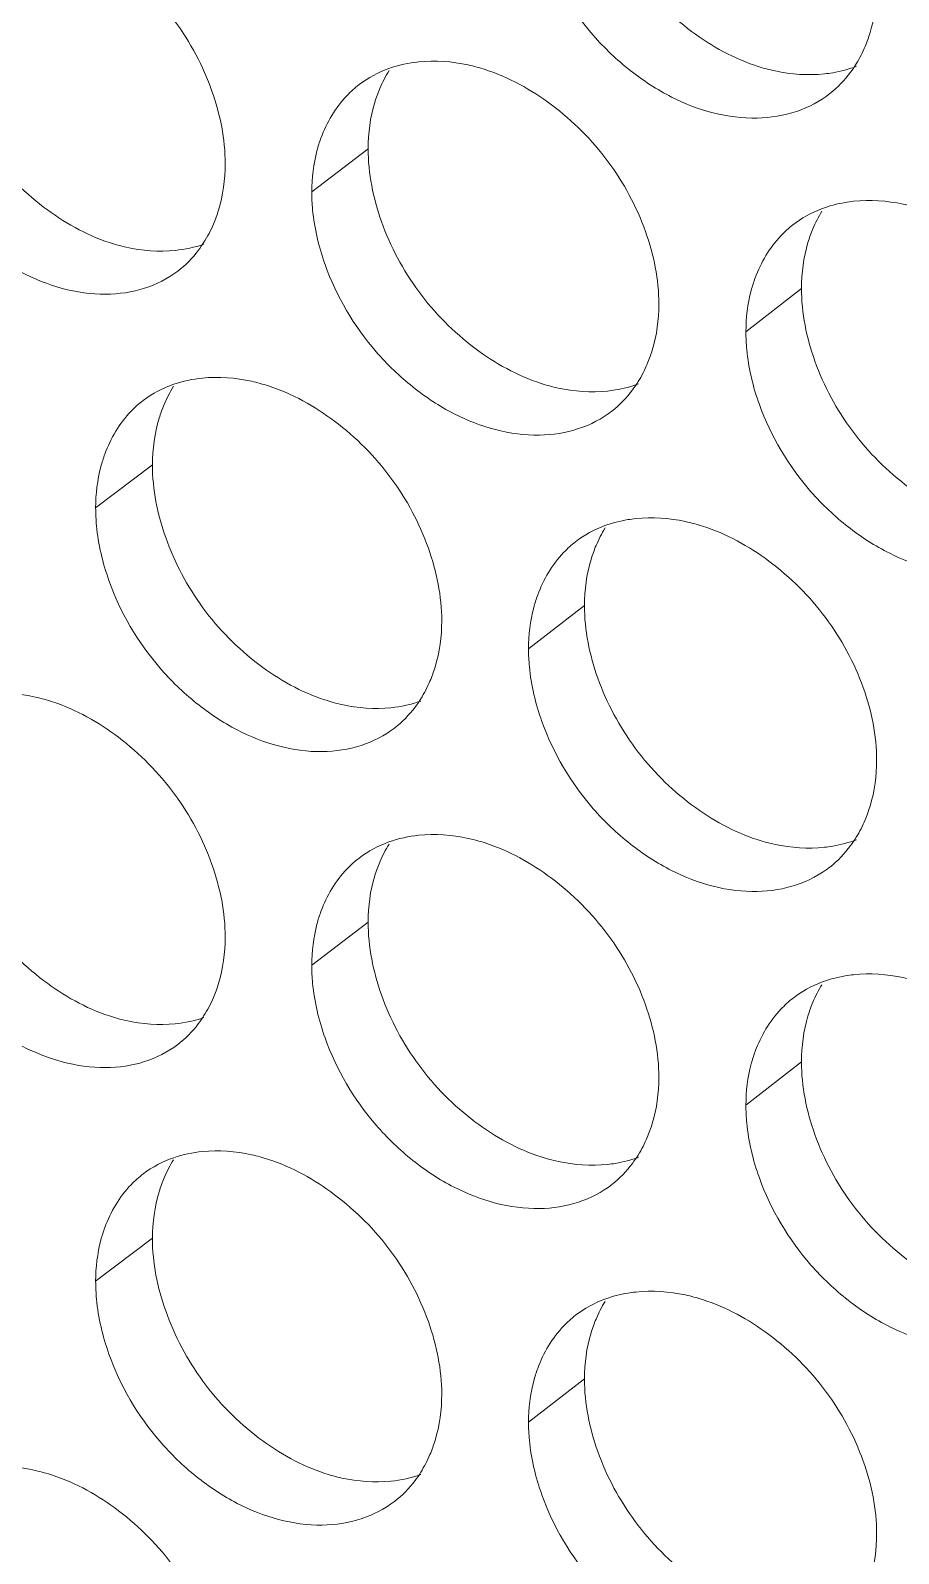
# Model space of a CAD drawing. Header units: millimetres. Extents: x 1177 to 4147, y 93 to 2194.
# Drawn here: x 2669.67 to 2678.5, y 806.53 to 822.04 of the extents above; entities that cross this region are included whole.
import ezdxf

# ---------------------------------------------------------------- set-up
doc = ezdxf.new("R2010")
doc.units = ezdxf.units.MM
doc.header["$LTSCALE"] = 0.1
doc.layers.get('0').update_dxf_attribs({"lineweight": 13})
doc.layers.add('标注', color=251, linetype='Continuous', lineweight=9)

# ---------------------------------------------------------------- blocks, each defined once
blk = doc.blocks.new('02')
at = {"layer": '标注'}
for p, q in [((4587.849, 763.89), (4587.03, 763.262)), ((4594.147, 761.858), (4593.34, 761.226)), ((4584.714, 759.292), (4583.889, 758.666)), ((4590.993, 757.245), (4590.18, 756.615)), ((4587.849, 752.64), (4587.03, 752.012)), ((4594.147, 750.608), (4593.34, 749.976)), ((4584.714, 748.042), (4583.889, 747.416)), ((4584.714, 748.042), (4583.889, 747.416)), ((4590.993, 745.995), (4590.18, 745.365)), ((4590.993, 745.995), (4590.18, 745.365))]:
    blk.add_line(p, q, dxfattribs=at)
for centre, radius, start, end in [((4593.347, 766.103), 1.872, 328.517, 337.2337), ((4593.347, 766.103), 1.872, 328.517, 337.2337), ((4596.041, 762.003), 1.872, 148.5566, 157.3156), ((4590.188, 761.483), 1.864, 328.2673, 337.1333), ((4592.88, 757.395), 1.864, 148.3086, 157.2163), ((4593.347, 754.853), 1.872, 328.517, 337.2337), ((4596.041, 750.753), 1.872, 148.5566, 157.3156), ((4590.188, 750.233), 1.864, 328.2673, 337.1333), ((4592.88, 746.145), 1.864, 148.3086, 157.2163), ((4592.88, 746.145), 1.864, 148.3086, 157.2163)]:
    blk.add_arc(centre, radius, start, end, dxfattribs=at)
for points, knots in [([(4590.993, 768.495), (4590.993, 768.137), (4591.146, 767.393), (4591.688, 766.385), (4592.498, 765.569), (4593.169, 765.198), (4593.516, 765.087)], [0, 0, 0, 0, 0.239702, 0.497289, 0.756504, 1, 1, 1, 1]), ([(4590.993, 768.495), (4590.993, 768.137), (4591.146, 767.393), (4591.688, 766.385), (4592.498, 765.569), (4593.169, 765.198), (4593.516, 765.087)], [0, 0, 0, 0, 0.239702, 0.497289, 0.756504, 1, 1, 1, 1]), ([(4585.772, 763.672), (4585.772, 764.031), (4585.62, 764.775), (4585.08, 765.785), (4584.274, 766.605), (4583.607, 766.982), (4583.262, 767.095)], [0, 0, 0, 0, 0.239826, 0.497695, 0.75702, 1, 1, 1, 1]), ([(4590.375, 766.809), (4590.539, 766.347), (4590.926, 765.692), (4591.638, 765.018), (4592.403, 764.514), (4593.271, 764.272), (4594.075, 764.401), (4594.417, 764.579), (4594.561, 764.692)], [0, 0, 0, 0, 0.275578, 0.414386, 0.548399, 0.788745, 0.897079, 1, 1, 1, 1]), ([(4590.375, 766.809), (4590.539, 766.347), (4590.926, 765.692), (4591.638, 765.018), (4592.403, 764.514), (4593.271, 764.272), (4594.075, 764.401), (4594.417, 764.579), (4594.561, 764.692)], [0, 0, 0, 0, 0.275578, 0.414386, 0.548399, 0.788745, 0.897079, 1, 1, 1, 1]), ([(4595.073, 765.378), (4595.1, 765.444), (4595.2, 765.723), (4595.24, 766.022), (4595.24, 766.246)], [0, 0, 0, 0, 0.240415, 1, 1, 1, 1]), ([(4595.073, 765.378), (4595.1, 765.444), (4595.2, 765.723), (4595.24, 766.022), (4595.24, 766.246)], [0, 0, 0, 0, 0.240415, 1, 1, 1, 1]), ([(4581.589, 765.951), (4581.589, 765.593), (4581.74, 764.848), (4582.276, 763.837), (4583.078, 763.015), (4583.744, 762.639), (4584.088, 762.525)], [0, 0, 0, 0, 0.240129, 0.498159, 0.757326, 1, 1, 1, 1]), ([(4589.549, 765.042), (4589.468, 765.068), (4589.155, 765.153), (4588.824, 765.178), (4588.585, 765.153)], [0, 0, 0, 0, 0.262368, 1, 1, 1, 1]), ([(4592.075, 761.631), (4592.075, 761.989), (4591.921, 762.733), (4591.378, 763.741), (4590.566, 764.557), (4589.896, 764.93), (4589.549, 765.042)], [0, 0, 0, 0, 0.239541, 0.497113, 0.75647, 1, 1, 1, 1]), ([(4593.516, 765.087), (4593.597, 765.061), (4593.911, 764.977), (4594.242, 764.954), (4594.481, 764.979)], [0, 0, 0, 0, 0.262046, 1, 1, 1, 1]), ([(4593.516, 765.087), (4593.597, 765.061), (4593.911, 764.977), (4594.242, 764.954), (4594.481, 764.979)], [0, 0, 0, 0, 0.262046, 1, 1, 1, 1]), ([(4594.481, 764.979), (4594.521, 764.983), (4594.68, 765.005), (4594.837, 765.047), (4594.948, 765.089)], [0, 0, 0, 0, 0.25521, 1, 1, 1, 1]), ([(4594.481, 764.979), (4594.521, 764.983), (4594.68, 765.005), (4594.837, 765.047), (4594.948, 765.089)], [0, 0, 0, 0, 0.25521, 1, 1, 1, 1]), ([(4594.561, 764.692), (4594.674, 764.781), (4594.81, 764.923), (4594.917, 765.083), (4594.943, 765.125)], [0, 0, 0, 0, 0.746051, 1, 1, 1, 1]), ([(4594.561, 764.692), (4594.674, 764.781), (4594.81, 764.923), (4594.917, 765.083), (4594.943, 765.125)], [0, 0, 0, 0, 0.746051, 1, 1, 1, 1]), ([(4587.717, 764.822), (4587.655, 764.774), (4587.416, 764.559), (4587.247, 764.273), (4587.163, 764.045)], [0, 0, 0, 0, 0.244827, 1, 1, 1, 1]), ([(4588.018, 764.765), (4587.99, 764.699), (4587.889, 764.418), (4587.849, 764.117), (4587.849, 763.89)], [0, 0, 0, 0, 0.239998, 1, 1, 1, 1]), ([(4580.951, 764.269), (4581.113, 763.809), (4581.493, 763.155), (4582.193, 762.477), (4582.945, 761.968), (4583.801, 761.714), (4584.598, 761.829), (4584.937, 761.999), (4585.081, 762.109)], [0, 0, 0, 0, 0.27664, 0.415747, 0.549878, 0.789826, 0.897663, 1, 1, 1, 1]), ([(4587.163, 764.045), (4587.141, 763.985), (4587.062, 763.731), (4587.03, 763.463), (4587.03, 763.262)], [0, 0, 0, 0, 0.24094, 1, 1, 1, 1]), ([(4587.849, 763.89), (4587.849, 763.532), (4588.001, 762.787), (4588.541, 761.778), (4589.349, 760.96), (4590.018, 760.587), (4590.364, 760.476)], [0, 0, 0, 0, 0.239843, 0.497577, 0.756777, 1, 1, 1, 1]), ([(4585.601, 762.792), (4585.629, 762.859), (4585.731, 763.141), (4585.772, 763.444), (4585.772, 763.672)], [0, 0, 0, 0, 0.239896, 1, 1, 1, 1]), ([(4587.03, 763.262), (4587.03, 763.175), (4587.048, 762.816), (4587.132, 762.462), (4587.224, 762.205)], [0, 0, 0, 0, 0.240277, 1, 1, 1, 1]), ([(4594.905, 763.125), (4594.864, 763.121), (4594.706, 763.099), (4594.55, 763.058), (4594.439, 763.016)], [0, 0, 0, 0, 0.255282, 1, 1, 1, 1]), ([(4595.875, 763.018), (4595.793, 763.044), (4595.477, 763.128), (4595.144, 763.151), (4594.905, 763.125)], [0, 0, 0, 0, 0.26212, 1, 1, 1, 1]), ([(4594.02, 762.781), (4593.959, 762.733), (4593.724, 762.518), (4593.557, 762.236), (4593.475, 762.011)], [0, 0, 0, 0, 0.245125, 1, 1, 1, 1]), ([(4594.314, 762.725), (4594.286, 762.66), (4594.187, 762.381), (4594.147, 762.083), (4594.147, 761.858)], [0, 0, 0, 0, 0.240343, 1, 1, 1, 1]), ([(4584.088, 762.525), (4584.169, 762.499), (4584.479, 762.412), (4584.808, 762.387), (4585.044, 762.411)], [0, 0, 0, 0, 0.262419, 1, 1, 1, 1]), ([(4585.081, 762.109), (4585.194, 762.195), (4585.329, 762.333), (4585.438, 762.49), (4585.463, 762.531)], [0, 0, 0, 0, 0.745944, 1, 1, 1, 1]), ([(4587.224, 762.205), (4587.388, 761.743), (4587.772, 761.089), (4588.48, 760.413), (4589.24, 759.908), (4590.104, 759.662), (4590.906, 759.786), (4591.247, 759.961), (4591.391, 760.073)], [0, 0, 0, 0, 0.27593, 0.414836, 0.548888, 0.789102, 0.897272, 1, 1, 1, 1]), ([(4593.475, 762.011), (4593.452, 761.951), (4593.372, 761.697), (4593.34, 761.428), (4593.34, 761.226)], [0, 0, 0, 0, 0.241152, 1, 1, 1, 1]), ([(4594.147, 761.858), (4594.147, 761.5), (4594.3, 760.756), (4594.844, 759.749), (4595.657, 758.935), (4596.33, 758.566), (4596.677, 758.456)], [0, 0, 0, 0, 0.239562, 0.497002, 0.756233, 1, 1, 1, 1]), ([(4591.906, 760.759), (4591.934, 760.825), (4592.034, 761.105), (4592.075, 761.405), (4592.075, 761.631)], [0, 0, 0, 0, 0.240243, 1, 1, 1, 1]), ([(4593.34, 761.226), (4593.34, 761.14), (4593.358, 760.781), (4593.443, 760.427), (4593.535, 760.17)], [0, 0, 0, 0, 0.240369, 1, 1, 1, 1]), ([(4586.401, 760.44), (4586.32, 760.466), (4586.008, 760.552), (4585.677, 760.578), (4585.44, 760.554)], [0, 0, 0, 0, 0.262494, 1, 1, 1, 1]), ([(4588.919, 757.023), (4588.919, 757.381), (4588.766, 758.126), (4588.224, 759.135), (4587.415, 759.953), (4586.746, 760.327), (4586.401, 760.44)], [0, 0, 0, 0, 0.239683, 0.497404, 0.756744, 1, 1, 1, 1]), ([(4590.364, 760.476), (4590.444, 760.45), (4590.757, 760.365), (4591.088, 760.341), (4591.326, 760.366)], [0, 0, 0, 0, 0.262169, 1, 1, 1, 1]), ([(4591.326, 760.366), (4591.365, 760.37), (4591.518, 760.39), (4591.669, 760.429), (4591.777, 760.469)], [0, 0, 0, 0, 0.255066, 1, 1, 1, 1]), ([(4591.391, 760.073), (4591.504, 760.161), (4591.64, 760.302), (4591.748, 760.461), (4591.774, 760.503)], [0, 0, 0, 0, 0.746016, 1, 1, 1, 1]), ([(4584.581, 760.229), (4584.518, 760.181), (4584.276, 759.966), (4584.106, 759.677), (4584.022, 759.448)], [0, 0, 0, 0, 0.244673, 1, 1, 1, 1]), ([(4584.885, 760.171), (4584.857, 760.105), (4584.755, 759.823), (4584.714, 759.52), (4584.714, 759.292)], [0, 0, 0, 0, 0.239824, 1, 1, 1, 1]), ([(4593.535, 760.17), (4593.701, 759.708), (4594.09, 759.053), (4594.805, 758.379), (4595.574, 757.878), (4596.447, 757.639), (4597.254, 757.773), (4597.596, 757.953), (4597.74, 758.068)], [0, 0, 0, 0, 0.275228, 0.413938, 0.547913, 0.788391, 0.896887, 1, 1, 1, 1]), ([(4584.022, 759.448), (4584, 759.388), (4583.921, 759.135), (4583.889, 758.867), (4583.889, 758.666)], [0, 0, 0, 0, 0.240834, 1, 1, 1, 1]), ([(4584.714, 759.292), (4584.714, 758.934), (4584.866, 758.189), (4585.404, 757.179), (4586.209, 756.359), (4586.876, 755.984), (4587.221, 755.872)], [0, 0, 0, 0, 0.239985, 0.497867, 0.757051, 1, 1, 1, 1]), ([(4583.889, 758.666), (4583.889, 758.579), (4583.907, 758.22), (4583.991, 757.866), (4584.082, 757.608)], [0, 0, 0, 0, 0.240231, 1, 1, 1, 1]), ([(4591.74, 758.51), (4591.701, 758.506), (4591.549, 758.486), (4591.398, 758.447), (4591.291, 758.408)], [0, 0, 0, 0, 0.255136, 1, 1, 1, 1]), ([(4592.707, 758.401), (4592.626, 758.427), (4592.311, 758.512), (4591.979, 758.536), (4591.74, 758.51)], [0, 0, 0, 0, 0.262243, 1, 1, 1, 1]), ([(4595.24, 754.996), (4595.24, 755.354), (4595.086, 756.098), (4594.541, 757.105), (4593.727, 757.92), (4593.054, 758.29), (4592.707, 758.401)], [0, 0, 0, 0, 0.239401, 0.496825, 0.756197, 1, 1, 1, 1]), ([(4590.864, 758.173), (4590.802, 758.125), (4590.565, 757.91), (4590.397, 757.625), (4590.314, 757.4)], [0, 0, 0, 0, 0.244977, 1, 1, 1, 1]), ([(4591.161, 758.117), (4591.134, 758.051), (4591.033, 757.771), (4590.993, 757.471), (4590.993, 757.245)], [0, 0, 0, 0, 0.240171, 1, 1, 1, 1]), ([(4584.082, 757.608), (4584.245, 757.147), (4584.628, 756.494), (4585.332, 755.816), (4586.088, 755.309), (4586.948, 755.059), (4587.747, 755.179), (4588.087, 755.352), (4588.231, 755.462)], [0, 0, 0, 0, 0.276284, 0.41529, 0.549381, 0.789463, 0.897466, 1, 1, 1, 1]), ([(4590.314, 757.4), (4590.292, 757.339), (4590.212, 757.085), (4590.18, 756.817), (4590.18, 756.615)], [0, 0, 0, 0, 0.241046, 1, 1, 1, 1]), ([(4590.993, 757.245), (4590.993, 756.887), (4591.146, 756.143), (4591.688, 755.135), (4592.498, 754.319), (4593.169, 753.948), (4593.516, 753.837)], [0, 0, 0, 0, 0.239702, 0.497289, 0.756504, 1, 1, 1, 1]), ([(4588.748, 756.147), (4588.776, 756.213), (4588.878, 756.494), (4588.919, 756.796), (4588.919, 757.023)], [0, 0, 0, 0, 0.24007, 1, 1, 1, 1]), ([(4590.18, 756.615), (4590.18, 756.529), (4590.198, 756.17), (4590.283, 755.816), (4590.375, 755.559)], [0, 0, 0, 0, 0.240323, 1, 1, 1, 1]), ([(4583.262, 755.845), (4583.181, 755.872), (4582.87, 755.959), (4582.541, 755.985), (4582.304, 755.961)], [0, 0, 0, 0, 0.262621, 1, 1, 1, 1]), ([(4585.772, 752.422), (4585.772, 752.781), (4585.62, 753.525), (4585.08, 754.535), (4584.274, 755.355), (4583.607, 755.732), (4583.262, 755.845)], [0, 0, 0, 0, 0.239826, 0.497695, 0.75702, 1, 1, 1, 1]), ([(4587.221, 755.872), (4587.302, 755.845), (4587.613, 755.76), (4587.943, 755.735), (4588.18, 755.759)], [0, 0, 0, 0, 0.262294, 1, 1, 1, 1]), ([(4588.231, 755.462), (4588.344, 755.549), (4588.48, 755.689), (4588.588, 755.847), (4588.614, 755.888)], [0, 0, 0, 0, 0.74598, 1, 1, 1, 1]), ([(4590.375, 755.559), (4590.539, 755.097), (4590.926, 754.442), (4591.638, 753.768), (4592.403, 753.264), (4593.271, 753.022), (4594.075, 753.151), (4594.417, 753.329), (4594.561, 753.442)], [0, 0, 0, 0, 0.275578, 0.414386, 0.548399, 0.788745, 0.897079, 1, 1, 1, 1]), ([(4595.073, 754.128), (4595.1, 754.194), (4595.2, 754.473), (4595.24, 754.772), (4595.24, 754.996)], [0, 0, 0, 0, 0.240415, 1, 1, 1, 1]), ([(4581.589, 754.701), (4581.589, 754.343), (4581.74, 753.598), (4582.276, 752.587), (4583.078, 751.765), (4583.744, 751.389), (4584.088, 751.275)], [0, 0, 0, 0, 0.240129, 0.498159, 0.757326, 1, 1, 1, 1]), ([(4589.549, 753.792), (4589.468, 753.818), (4589.155, 753.903), (4588.824, 753.928), (4588.585, 753.903)], [0, 0, 0, 0, 0.262368, 1, 1, 1, 1]), ([(4592.075, 750.381), (4592.075, 750.739), (4591.921, 751.483), (4591.378, 752.491), (4590.566, 753.307), (4589.896, 753.68), (4589.549, 753.792)], [0, 0, 0, 0, 0.239541, 0.497113, 0.75647, 1, 1, 1, 1]), ([(4593.516, 753.837), (4593.597, 753.811), (4593.911, 753.727), (4594.242, 753.704), (4594.481, 753.729)], [0, 0, 0, 0, 0.262046, 1, 1, 1, 1]), ([(4594.481, 753.729), (4594.521, 753.733), (4594.68, 753.755), (4594.837, 753.797), (4594.948, 753.839)], [0, 0, 0, 0, 0.25521, 1, 1, 1, 1]), ([(4594.561, 753.442), (4594.674, 753.531), (4594.81, 753.673), (4594.917, 753.833), (4594.943, 753.875)], [0, 0, 0, 0, 0.746051, 1, 1, 1, 1]), ([(4587.717, 753.572), (4587.655, 753.524), (4587.416, 753.309), (4587.247, 753.023), (4587.163, 752.795)], [0, 0, 0, 0, 0.244827, 1, 1, 1, 1]), ([(4588.018, 753.515), (4587.99, 753.449), (4587.889, 753.168), (4587.849, 752.867), (4587.849, 752.64)], [0, 0, 0, 0, 0.239998, 1, 1, 1, 1]), ([(4580.951, 753.019), (4581.113, 752.559), (4581.493, 751.905), (4582.193, 751.227), (4582.945, 750.718), (4583.801, 750.464), (4584.598, 750.579), (4584.937, 750.749), (4585.081, 750.859)], [0, 0, 0, 0, 0.27664, 0.415747, 0.549878, 0.789826, 0.897663, 1, 1, 1, 1]), ([(4587.163, 752.795), (4587.141, 752.735), (4587.062, 752.481), (4587.03, 752.213), (4587.03, 752.012)], [0, 0, 0, 0, 0.24094, 1, 1, 1, 1]), ([(4587.849, 752.64), (4587.849, 752.282), (4588.001, 751.537), (4588.541, 750.528), (4589.349, 749.71), (4590.018, 749.337), (4590.364, 749.226)], [0, 0, 0, 0, 0.239843, 0.497577, 0.756777, 1, 1, 1, 1]), ([(4585.601, 751.542), (4585.629, 751.609), (4585.731, 751.891), (4585.772, 752.194), (4585.772, 752.422)], [0, 0, 0, 0, 0.239896, 1, 1, 1, 1]), ([(4587.03, 752.012), (4587.03, 751.925), (4587.048, 751.566), (4587.132, 751.212), (4587.224, 750.955)], [0, 0, 0, 0, 0.240277, 1, 1, 1, 1]), ([(4594.905, 751.875), (4594.864, 751.871), (4594.706, 751.849), (4594.55, 751.808), (4594.439, 751.766)], [0, 0, 0, 0, 0.255282, 1, 1, 1, 1]), ([(4595.875, 751.768), (4595.793, 751.794), (4595.477, 751.878), (4595.144, 751.901), (4594.905, 751.875)], [0, 0, 0, 0, 0.26212, 1, 1, 1, 1]), ([(4594.02, 751.531), (4593.959, 751.483), (4593.724, 751.268), (4593.557, 750.986), (4593.475, 750.761)], [0, 0, 0, 0, 0.245125, 1, 1, 1, 1]), ([(4594.314, 751.475), (4594.286, 751.41), (4594.187, 751.131), (4594.147, 750.833), (4594.147, 750.608)], [0, 0, 0, 0, 0.240343, 1, 1, 1, 1]), ([(4584.088, 751.275), (4584.169, 751.249), (4584.479, 751.162), (4584.808, 751.137), (4585.044, 751.161)], [0, 0, 0, 0, 0.262419, 1, 1, 1, 1]), ([(4585.081, 750.859), (4585.194, 750.945), (4585.329, 751.083), (4585.438, 751.24), (4585.463, 751.281)], [0, 0, 0, 0, 0.745944, 1, 1, 1, 1]), ([(4587.224, 750.955), (4587.388, 750.493), (4587.772, 749.839), (4588.48, 749.163), (4589.24, 748.658), (4590.104, 748.412), (4590.906, 748.536), (4591.247, 748.711), (4591.391, 748.823)], [0, 0, 0, 0, 0.27593, 0.414836, 0.548888, 0.789102, 0.897272, 1, 1, 1, 1]), ([(4593.475, 750.761), (4593.452, 750.701), (4593.372, 750.447), (4593.34, 750.178), (4593.34, 749.976)], [0, 0, 0, 0, 0.241152, 1, 1, 1, 1]), ([(4594.147, 750.608), (4594.147, 750.25), (4594.3, 749.506), (4594.844, 748.499), (4595.657, 747.685), (4596.33, 747.316), (4596.677, 747.206)], [0, 0, 0, 0, 0.239562, 0.497002, 0.756233, 1, 1, 1, 1]), ([(4591.906, 749.509), (4591.934, 749.575), (4592.034, 749.855), (4592.075, 750.155), (4592.075, 750.381)], [0, 0, 0, 0, 0.240243, 1, 1, 1, 1]), ([(4593.34, 749.976), (4593.34, 749.89), (4593.358, 749.531), (4593.443, 749.177), (4593.535, 748.92)], [0, 0, 0, 0, 0.240369, 1, 1, 1, 1]), ([(4586.401, 749.19), (4586.32, 749.216), (4586.008, 749.302), (4585.677, 749.328), (4585.44, 749.304)], [0, 0, 0, 0, 0.262494, 1, 1, 1, 1]), ([(4586.401, 749.19), (4586.32, 749.216), (4586.008, 749.302), (4585.677, 749.328), (4585.44, 749.304)], [0, 0, 0, 0, 0.262494, 1, 1, 1, 1]), ([(4588.919, 745.773), (4588.919, 746.131), (4588.766, 746.876), (4588.224, 747.885), (4587.415, 748.703), (4586.746, 749.077), (4586.401, 749.19)], [0, 0, 0, 0, 0.239683, 0.497404, 0.756744, 1, 1, 1, 1]), ([(4588.919, 745.773), (4588.919, 746.131), (4588.766, 746.876), (4588.224, 747.885), (4587.415, 748.703), (4586.746, 749.077), (4586.401, 749.19)], [0, 0, 0, 0, 0.239683, 0.497404, 0.756744, 1, 1, 1, 1]), ([(4590.364, 749.226), (4590.444, 749.2), (4590.757, 749.115), (4591.088, 749.091), (4591.326, 749.116)], [0, 0, 0, 0, 0.262169, 1, 1, 1, 1]), ([(4591.326, 749.116), (4591.365, 749.12), (4591.518, 749.14), (4591.669, 749.179), (4591.777, 749.219)], [0, 0, 0, 0, 0.255066, 1, 1, 1, 1]), ([(4591.391, 748.823), (4591.504, 748.911), (4591.64, 749.052), (4591.748, 749.211), (4591.774, 749.253)], [0, 0, 0, 0, 0.746016, 1, 1, 1, 1]), ([(4584.581, 748.979), (4584.518, 748.931), (4584.276, 748.716), (4584.106, 748.427), (4584.022, 748.198)], [0, 0, 0, 0, 0.244673, 1, 1, 1, 1]), ([(4584.581, 748.979), (4584.518, 748.931), (4584.276, 748.716), (4584.106, 748.427), (4584.022, 748.198)], [0, 0, 0, 0, 0.244673, 1, 1, 1, 1]), ([(4584.885, 748.921), (4584.857, 748.855), (4584.755, 748.573), (4584.714, 748.27), (4584.714, 748.042)], [0, 0, 0, 0, 0.239824, 1, 1, 1, 1]), ([(4584.885, 748.921), (4584.857, 748.855), (4584.755, 748.573), (4584.714, 748.27), (4584.714, 748.042)], [0, 0, 0, 0, 0.239824, 1, 1, 1, 1]), ([(4593.535, 748.92), (4593.701, 748.458), (4594.09, 747.803), (4594.805, 747.129), (4595.574, 746.628), (4596.447, 746.389), (4597.254, 746.523), (4597.596, 746.703), (4597.74, 746.818)], [0, 0, 0, 0, 0.275228, 0.413938, 0.547913, 0.788391, 0.896887, 1, 1, 1, 1]), ([(4584.022, 748.198), (4584, 748.138), (4583.921, 747.885), (4583.889, 747.617), (4583.889, 747.416)], [0, 0, 0, 0, 0.240834, 1, 1, 1, 1]), ([(4584.022, 748.198), (4584, 748.138), (4583.921, 747.885), (4583.889, 747.617), (4583.889, 747.416)], [0, 0, 0, 0, 0.240834, 1, 1, 1, 1]), ([(4584.714, 748.042), (4584.714, 747.684), (4584.866, 746.939), (4585.404, 745.929), (4586.209, 745.109), (4586.876, 744.734), (4587.221, 744.622)], [0, 0, 0, 0, 0.239985, 0.497867, 0.757051, 1, 1, 1, 1]), ([(4584.714, 748.042), (4584.714, 747.684), (4584.866, 746.939), (4585.404, 745.929), (4586.209, 745.109), (4586.876, 744.734), (4587.221, 744.622)], [0, 0, 0, 0, 0.239985, 0.497867, 0.757051, 1, 1, 1, 1]), ([(4583.889, 747.416), (4583.889, 747.329), (4583.907, 746.97), (4583.991, 746.616), (4584.082, 746.358)], [0, 0, 0, 0, 0.240231, 1, 1, 1, 1]), ([(4583.889, 747.416), (4583.889, 747.329), (4583.907, 746.97), (4583.991, 746.616), (4584.082, 746.358)], [0, 0, 0, 0, 0.240231, 1, 1, 1, 1]), ([(4592.707, 747.151), (4592.626, 747.177), (4592.311, 747.262), (4591.979, 747.286), (4591.74, 747.26)], [0, 0, 0, 0, 0.262243, 1, 1, 1, 1]), ([(4592.707, 747.151), (4592.626, 747.177), (4592.311, 747.262), (4591.979, 747.286), (4591.74, 747.26)], [0, 0, 0, 0, 0.262243, 1, 1, 1, 1]), ([(4591.74, 747.26), (4591.701, 747.256), (4591.549, 747.236), (4591.398, 747.197), (4591.291, 747.158)], [0, 0, 0, 0, 0.255136, 1, 1, 1, 1]), ([(4591.74, 747.26), (4591.701, 747.256), (4591.549, 747.236), (4591.398, 747.197), (4591.291, 747.158)], [0, 0, 0, 0, 0.255136, 1, 1, 1, 1]), ([(4595.24, 743.746), (4595.24, 744.104), (4595.086, 744.848), (4594.541, 745.855), (4593.727, 746.67), (4593.054, 747.04), (4592.707, 747.151)], [0, 0, 0, 0, 0.239401, 0.496825, 0.756197, 1, 1, 1, 1]), ([(4595.24, 743.746), (4595.24, 744.104), (4595.086, 744.848), (4594.541, 745.855), (4593.727, 746.67), (4593.054, 747.04), (4592.707, 747.151)], [0, 0, 0, 0, 0.239401, 0.496825, 0.756197, 1, 1, 1, 1]), ([(4590.864, 746.923), (4590.802, 746.875), (4590.565, 746.66), (4590.397, 746.375), (4590.314, 746.15)], [0, 0, 0, 0, 0.244977, 1, 1, 1, 1]), ([(4590.864, 746.923), (4590.802, 746.875), (4590.565, 746.66), (4590.397, 746.375), (4590.314, 746.15)], [0, 0, 0, 0, 0.244977, 1, 1, 1, 1]), ([(4591.161, 746.867), (4591.134, 746.801), (4591.033, 746.521), (4590.993, 746.221), (4590.993, 745.995)], [0, 0, 0, 0, 0.240171, 1, 1, 1, 1]), ([(4591.161, 746.867), (4591.134, 746.801), (4591.033, 746.521), (4590.993, 746.221), (4590.993, 745.995)], [0, 0, 0, 0, 0.240171, 1, 1, 1, 1]), ([(4584.082, 746.358), (4584.245, 745.897), (4584.628, 745.244), (4585.332, 744.566), (4586.088, 744.059), (4586.948, 743.809), (4587.747, 743.929), (4588.087, 744.102), (4588.231, 744.212)], [0, 0, 0, 0, 0.276284, 0.41529, 0.549381, 0.789463, 0.897466, 1, 1, 1, 1]), ([(4584.082, 746.358), (4584.245, 745.897), (4584.628, 745.244), (4585.332, 744.566), (4586.088, 744.059), (4586.948, 743.809), (4587.747, 743.929), (4588.087, 744.102), (4588.231, 744.212)], [0, 0, 0, 0, 0.276284, 0.41529, 0.549381, 0.789463, 0.897466, 1, 1, 1, 1]), ([(4590.314, 746.15), (4590.292, 746.089), (4590.212, 745.835), (4590.18, 745.567), (4590.18, 745.365)], [0, 0, 0, 0, 0.241046, 1, 1, 1, 1]), ([(4590.314, 746.15), (4590.292, 746.089), (4590.212, 745.835), (4590.18, 745.567), (4590.18, 745.365)], [0, 0, 0, 0, 0.241046, 1, 1, 1, 1]), ([(4590.993, 745.995), (4590.993, 745.637), (4591.146, 744.893), (4591.688, 743.885), (4592.498, 743.069), (4593.169, 742.698), (4593.516, 742.587)], [0, 0, 0, 0, 0.239702, 0.497289, 0.756504, 1, 1, 1, 1]), ([(4590.993, 745.995), (4590.993, 745.637), (4591.146, 744.893), (4591.688, 743.885), (4592.498, 743.069), (4593.169, 742.698), (4593.516, 742.587)], [0, 0, 0, 0, 0.239702, 0.497289, 0.756504, 1, 1, 1, 1]), ([(4588.748, 744.897), (4588.776, 744.963), (4588.878, 745.244), (4588.919, 745.546), (4588.919, 745.773)], [0, 0, 0, 0, 0.24007, 1, 1, 1, 1]), ([(4588.748, 744.897), (4588.776, 744.963), (4588.878, 745.244), (4588.919, 745.546), (4588.919, 745.773)], [0, 0, 0, 0, 0.24007, 1, 1, 1, 1]), ([(4590.18, 745.365), (4590.18, 745.279), (4590.198, 744.92), (4590.283, 744.566), (4590.375, 744.309)], [0, 0, 0, 0, 0.240323, 1, 1, 1, 1]), ([(4590.18, 745.365), (4590.18, 745.279), (4590.198, 744.92), (4590.283, 744.566), (4590.375, 744.309)], [0, 0, 0, 0, 0.240323, 1, 1, 1, 1]), ([(4583.262, 744.595), (4583.181, 744.622), (4582.87, 744.709), (4582.541, 744.735), (4582.304, 744.711)], [0, 0, 0, 0, 0.262621, 1, 1, 1, 1]), ([(4587.221, 744.622), (4587.302, 744.595), (4587.613, 744.51), (4587.943, 744.485), (4588.18, 744.509)], [0, 0, 0, 0, 0.262294, 1, 1, 1, 1]), ([(4587.221, 744.622), (4587.302, 744.595), (4587.613, 744.51), (4587.943, 744.485), (4588.18, 744.509)], [0, 0, 0, 0, 0.262294, 1, 1, 1, 1]), ([(4588.231, 744.212), (4588.344, 744.299), (4588.48, 744.439), (4588.588, 744.597), (4588.614, 744.638)], [0, 0, 0, 0, 0.74598, 1, 1, 1, 1]), ([(4588.231, 744.212), (4588.344, 744.299), (4588.48, 744.439), (4588.588, 744.597), (4588.614, 744.638)], [0, 0, 0, 0, 0.74598, 1, 1, 1, 1]), ([(4585.772, 741.172), (4585.772, 741.531), (4585.62, 742.275), (4585.08, 743.285), (4584.274, 744.105), (4583.607, 744.482), (4583.262, 744.595)], [0, 0, 0, 0, 0.239826, 0.497695, 0.75702, 1, 1, 1, 1]), ([(4590.375, 744.309), (4590.539, 743.847), (4590.926, 743.192), (4591.638, 742.518), (4592.403, 742.014), (4593.271, 741.772), (4594.075, 741.901), (4594.417, 742.079), (4594.561, 742.192)], [0, 0, 0, 0, 0.275578, 0.414386, 0.548399, 0.788745, 0.897079, 1, 1, 1, 1]), ([(4590.375, 744.309), (4590.539, 743.847), (4590.926, 743.192), (4591.638, 742.518), (4592.403, 742.014), (4593.271, 741.772), (4594.075, 741.901), (4594.417, 742.079), (4594.561, 742.192)], [0, 0, 0, 0, 0.275578, 0.414386, 0.548399, 0.788745, 0.897079, 1, 1, 1, 1]), ([(4595.073, 742.878), (4595.1, 742.944), (4595.2, 743.223), (4595.24, 743.522), (4595.24, 743.746)], [0, 0, 0, 0, 0.240415, 1, 1, 1, 1]), ([(4595.073, 742.878), (4595.1, 742.944), (4595.2, 743.223), (4595.24, 743.522), (4595.24, 743.746)], [0, 0, 0, 0, 0.240415, 1, 1, 1, 1])]:
    blk.add_open_spline(points, degree=3, knots=knots, dxfattribs=at)
for points in [[(4588.152, 765.057), (4587.997, 765.002), (4587.848, 764.923), (4587.717, 764.822)], [(4588.153, 765.026), (4588.101, 764.943), (4588.056, 764.855), (4588.018, 764.765)], [(4588.585, 765.153), (4588.438, 765.138), (4588.292, 765.107), (4588.152, 765.057)], [(4594.439, 763.016), (4594.289, 762.959), (4594.146, 762.879), (4594.02, 762.781)], [(4585.463, 762.531), (4585.516, 762.614), (4585.562, 762.702), (4585.601, 762.792)], [(4585.044, 762.411), (4585.186, 762.425), (4585.328, 762.455), (4585.462, 762.501)], [(4585.023, 760.464), (4584.865, 760.409), (4584.713, 760.33), (4584.581, 760.229)], [(4585.022, 760.434), (4584.969, 760.351), (4584.923, 760.262), (4584.885, 760.171)], [(4585.44, 760.554), (4585.298, 760.539), (4585.158, 760.51), (4585.023, 760.464)], [(4591.291, 758.408), (4591.138, 758.352), (4590.992, 758.272), (4590.864, 758.173)], [(4588.614, 755.888), (4588.665, 755.97), (4588.71, 756.057), (4588.748, 756.147)], [(4588.18, 755.759), (4588.328, 755.774), (4588.475, 755.806), (4588.615, 755.856)], [(4588.152, 753.807), (4587.997, 753.752), (4587.848, 753.673), (4587.717, 753.572)], [(4588.153, 753.776), (4588.101, 753.693), (4588.056, 753.605), (4588.018, 753.515)], [(4588.585, 753.903), (4588.438, 753.888), (4588.292, 753.857), (4588.152, 753.807)], [(4594.439, 751.766), (4594.289, 751.709), (4594.146, 751.629), (4594.02, 751.531)], [(4585.463, 751.281), (4585.516, 751.364), (4585.562, 751.452), (4585.601, 751.542)], [(4585.044, 751.161), (4585.186, 751.175), (4585.328, 751.205), (4585.462, 751.251)], [(4585.44, 749.304), (4585.298, 749.289), (4585.158, 749.26), (4585.023, 749.214)], [(4585.44, 749.304), (4585.298, 749.289), (4585.158, 749.26), (4585.023, 749.214)], [(4585.023, 749.214), (4584.865, 749.159), (4584.713, 749.08), (4584.581, 748.979)], [(4585.023, 749.214), (4584.865, 749.159), (4584.713, 749.08), (4584.581, 748.979)], [(4585.022, 749.184), (4584.969, 749.101), (4584.923, 749.012), (4584.885, 748.921)], [(4585.022, 749.184), (4584.969, 749.101), (4584.923, 749.012), (4584.885, 748.921)], [(4591.291, 747.158), (4591.138, 747.102), (4590.992, 747.022), (4590.864, 746.923)], [(4591.291, 747.158), (4591.138, 747.102), (4590.992, 747.022), (4590.864, 746.923)], [(4588.614, 744.638), (4588.665, 744.72), (4588.71, 744.807), (4588.748, 744.897)], [(4588.614, 744.638), (4588.665, 744.72), (4588.71, 744.807), (4588.748, 744.897)], [(4588.18, 744.509), (4588.328, 744.524), (4588.475, 744.556), (4588.615, 744.606)], [(4588.18, 744.509), (4588.328, 744.524), (4588.475, 744.556), (4588.615, 744.606)]]:
    blk.add_open_spline(points, degree=3, dxfattribs=at)

msp = doc.modelspace()

# ---------------------------------------------------------------- block references
at = {"xscale": 0.7, "yscale": 0.7, "zscale": 0.7}
msp.add_blockref('02', (-538.391, 286.112), dxfattribs=at)

doc.saveas('drawing.dxf')
